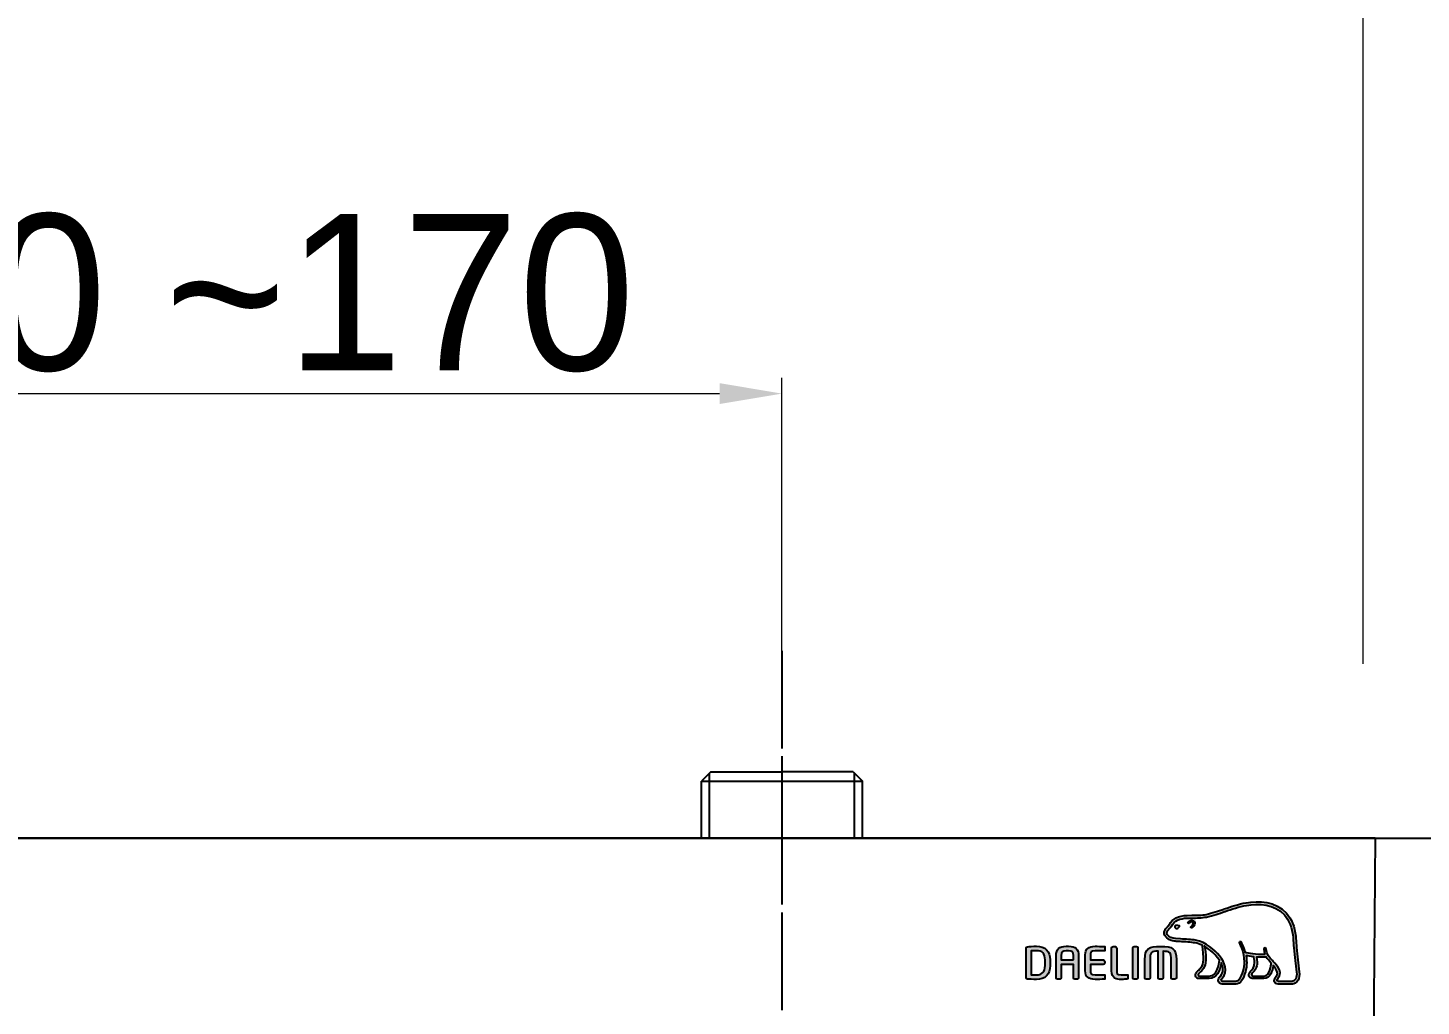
# Model space of a CAD drawing. Extents: x 300 to 2828, y 64 to 1916.
# Drawn here: x 1530.9 to 1709.3, y 1619.5 to 1744.8 of the extents above; entities that cross this region are included whole.
import ezdxf

# ---------------------------------------------------------------- set-up
doc = ezdxf.new("R2010")
doc.units = 0
doc.header["$LTSCALE"] = 10
doc.header["$MEASUREMENT"] = 0
doc.header["$PDMODE"] = 3
doc.header["$PDSIZE"] = -10
doc.linetypes.add('CENTER', pattern=[2, 1.25, -0.25, 0.25, -0.25])
doc.layers.get('0').update_dxf_attribs({"linetype": 'CONTINUOUS'})
doc.layers.get('DEFPOINTS').update_dxf_attribs({"linetype": 'CONTINUOUS'})
doc.layers.add('1', color=7, linetype='CONTINUOUS')
doc.layers.add('DEF_LAYER_ASSEM_MEMBER', color=7, linetype='CONTINUOUS')
doc.layers.add('레이어 1', color=7, linetype='CONTINUOUS', lineweight=0)
doc.styles.add('Daelim Dimension', font='')
doc.styles.get('Daelim Dimension').set_extended_font_data('나눔고딕')
doc.dimstyles.new('DEFAULT', dxfattribs={"dimscale": 2, "dimtxt": 2, "dimasz": 2, "dimexe": 0, "dimexo": 2, "dimgap": 1, "dimtad": 1, "dimdec": 1, "dimzin": 9, "dimdsep": 46, "dimtxsty": 'Daelim Dimension', "dimcen": 0.5, "dimclrd": 252, "dimclre": 252, "dimclrt": 3, "dimadec": 1, "dimazin": 0, "dimtfac": 1, "dimtdec": 1, "dimtix": 1, "dimtmove": 0, "dimatfit": 3, "dimfxl": 1, "dimtolj": 1, "dimtzin": 1, "dimlwd": 9, "dimlwe": 9, "dimarcsym": 0})

# ---------------------------------------------------------------- blocks, each defined once
blk = doc.blocks.new('*D24')
at = {"color": 5, "lineweight": 9, "ltscale": 0.5, "transparency": 16777216}
for p, q in [((1477.47, 1655.52), (1477.47, 1699.97)), ((1627.47, 1655.52), (1627.47, 1699.97)), ((1485.47, 1697.97), (1619.47, 1697.97))]:
    blk.add_line(p, q, dxfattribs=at)
at = {"color": 5, "ltscale": 0.5, "transparency": 16777216}
for points in [[(1485.47, 1699.31), (1485.47, 1696.64), (1477.47, 1697.97)], [(1619.47, 1699.31), (1619.47, 1696.64), (1627.47, 1697.97)]]:
    blk.add_solid(points, dxfattribs=at)
at = {"layer": 'DEFPOINTS', "color": 0, "ltscale": 0.5, "transparency": 16777216}
for p in [(1627.47, 1697.97), (1477.47, 1651.52), (1627.47, 1651.52)]:
    blk.add_point(p, dxfattribs=at)
at = {"color": 7, "lineweight": -3, "ltscale": 0.5, "transparency": 16777216, "insert": (1552.47, 1710.83), "char_height": 20, "attachment_point": 5, "style": 'Daelim Dimension'}
blk.add_mtext('\\A1;150 ~170', dxfattribs=at)
blk = doc.blocks.new('*D25')
at = {"color": 5, "lineweight": 9, "ltscale": 0.5, "transparency": 16777216}
for p, q in [((1399.92, 1663.35), (1399.92, 1763.06)), ((1701.92, 1663.35), (1701.92, 1763.06)), ((1407.92, 1761.06), (1693.92, 1761.06))]:
    blk.add_line(p, q, dxfattribs=at)
at = {"color": 5, "ltscale": 0.5, "transparency": 16777216}
for points in [[(1407.92, 1762.39), (1407.92, 1759.72), (1399.92, 1761.06)], [(1693.92, 1762.39), (1693.92, 1759.72), (1701.92, 1761.06)]]:
    blk.add_solid(points, dxfattribs=at)
at = {"layer": 'DEFPOINTS', "color": 0, "ltscale": 0.5, "transparency": 16777216}
for p in [(1701.92, 1761.06), (1399.92, 1659.35), (1701.92, 1659.35)]:
    blk.add_point(p, dxfattribs=at)
at = {"color": 7, "lineweight": -3, "ltscale": 0.5, "transparency": 16777216, "insert": (1550.92, 1773.96), "char_height": 20, "attachment_point": 5, "style": 'Daelim Dimension'}
blk.add_mtext('\\A1;302', dxfattribs=at)

msp = doc.modelspace()

# ---------------------------------------------------------------- hatches: boundary and pattern name
at = {"layer": '레이어 1', "lineweight": -3}
h = msp.add_hatch(color=7, dxfattribs=at)
h.dxf.hatch_style = 1
edge = h.paths.add_edge_path(flags=16)
edge.add_spline(control_points=[(1693.18, 1622.88), (1693.01, 1622.7), (1692.79, 1622.69), (1692.78, 1622.69), (1692.78, 1622.69), (1691.07, 1622.69), (1691.07, 1622.69), (1691.01, 1622.69), (1690.96, 1622.71), (1690.93, 1622.74), (1690.9, 1622.77), (1690.89, 1622.8), (1690.89, 1622.85), (1690.89, 1622.95), (1690.96, 1623.04), (1691.03, 1623.13), (1691.1, 1623.22), (1691.17, 1623.31), (1691.21, 1623.41), (1691.3, 1623.66), (1691.29, 1623.93), (1691.18, 1624.17), (1690.98, 1624.6), (1690.68, 1624.94), (1690.38, 1625.26), (1690.38, 1625.26), (1690.29, 1625.37), (1690.29, 1625.37), (1689.91, 1625.79), (1689.52, 1626.23), (1689.49, 1626.82), (1689.48, 1626.94), (1689.42, 1627.01), (1689.35, 1627.01), (1689.35, 1627.01), (1689.24, 1626.95), (1689.24, 1626.95), (1689.21, 1626.92), (1689.19, 1626.87), (1689.19, 1626.81), (1689.19, 1626.81), (1689.19, 1626.79), (1689.19, 1626.79), (1689.21, 1626.58), (1689.26, 1626.37), (1689.35, 1626.15), (1689.35, 1626.15), (1689.35, 1626.13), (1689.35, 1626.13), (1689.35, 1626.13), (1689.33, 1626.13), (1689.33, 1626.13), (1688.23, 1626.09), (1687.15, 1626.29), (1686.84, 1626.37), (1686.64, 1627.16), (1686.32, 1627.68), (1686.31, 1627.7), (1686.28, 1627.74), (1686.24, 1627.77), (1686.21, 1627.78), (1686.21, 1627.78), (1686.11, 1627.77), (1686.1, 1627.77), (1686.09, 1627.76), (1686.08, 1627.73), (1686.04, 1627.69), (1686.04, 1627.69), (1686.04, 1627.65), (1686.04, 1627.65), (1686.04, 1627.65), (1686.07, 1627.54), (1686.07, 1627.54), (1686.09, 1627.5), (1686.66, 1626.51), (1686.66, 1625.2), (1686.66, 1624.39), (1686.44, 1623.63), (1686.03, 1622.94), (1685.93, 1622.77), (1685.79, 1622.69), (1685.6, 1622.69), (1685.6, 1622.69), (1683.91, 1622.69), (1683.91, 1622.69), (1683.85, 1622.69), (1683.73, 1622.73), (1683.73, 1622.86), (1683.73, 1622.92), (1683.8, 1623.03), (1683.9, 1623.15), (1684.61, 1623.93), (1684.2, 1625.16), (1683.52, 1625.96), (1682.87, 1626.74), (1681.81, 1627.72), (1680.44, 1627.97), (1679.96, 1628.05), (1679.16, 1628.1), (1678.52, 1628.14), (1678.52, 1628.14), (1677.87, 1628.17), (1677.87, 1628.17), (1677.53, 1628.2), (1676.98, 1628.4), (1676.82, 1628.72), (1676.74, 1628.85), (1676.75, 1628.99), (1676.84, 1629.14), (1676.9, 1629.23), (1676.97, 1629.31), (1677.07, 1629.41), (1677.18, 1629.52), (1677.29, 1629.63), (1677.37, 1629.78), (1677.37, 1629.78), (1677.4, 1629.82), (1677.4, 1629.82), (1677.72, 1630.45), (1678.4, 1630.78), (1679.4, 1630.8), (1679.4, 1630.8), (1679.96, 1630.81), (1679.96, 1630.81), (1680.58, 1630.81), (1681.28, 1630.82), (1681.86, 1630.94), (1682.67, 1631.11), (1683.48, 1631.39), (1684.2, 1631.64), (1684.2, 1631.64), (1684.22, 1631.65), (1684.22, 1631.65), (1685.11, 1631.95), (1686.03, 1632.26), (1686.97, 1632.42), (1688.47, 1632.66), (1690.54, 1632.66), (1691.83, 1631.2), (1692.43, 1630.52), (1692.8, 1629.6), (1692.93, 1628.44), (1692.93, 1628.44), (1692.93, 1628.44), (1692.92, 1628.45), (1692.93, 1628.43), (1692.94, 1628.3), (1692.99, 1627.56), (1693.01, 1627.21), (1693.03, 1626.84), (1693.12, 1626.16), (1693.12, 1626.16), (1693.38, 1623.89), (1693.38, 1623.89), (1693.38, 1623.89), (1693.4, 1623.62), (1693.4, 1623.62), (1693.4, 1623.29), (1693.32, 1623.05), (1693.18, 1622.88)], knot_values=[0, 0, 0, 0, 1, 1, 1, 2, 2, 2, 3, 3, 3, 4, 4, 4, 5, 5, 5, 6, 6, 6, 7, 7, 7, 8, 8, 8, 9, 9, 9, 10, 10, 10, 11, 11, 11, 12, 12, 12, 13, 13, 13, 14, 14, 14, 15, 15, 15, 16, 16, 16, 17, 17, 17, 18, 18, 18, 19, 19, 19, 20, 20, 20, 21, 21, 21, 22, 22, 22, 23, 23, 23, 24, 24, 24, 25, 25, 25, 26, 26, 26, 27, 27, 27, 28, 28, 28, 29, 29, 29, 30, 30, 30, 31, 31, 31, 32, 32, 32, 33, 33, 33, 34, 34, 34, 35, 35, 35, 36, 36, 36, 37, 37, 37, 38, 38, 38, 39, 39, 39, 40, 40, 40, 41, 41, 41, 42, 42, 42, 43, 43, 43, 44, 44, 44, 45, 45, 45, 46, 46, 46, 47, 47, 47, 48, 48, 48, 49, 49, 49, 50, 50, 50, 51, 51, 51, 52, 52, 52, 53, 53, 53, 53], degree=3, periodic=0)
edge = h.paths.add_edge_path(flags=16)
edge.add_spline(control_points=[(1689.21, 1623.37), (1689.21, 1623.37), (1687.82, 1623.37), (1687.82, 1623.37), (1687.71, 1623.37), (1687.63, 1623.46), (1687.63, 1623.56), (1687.63, 1623.64), (1687.69, 1623.73), (1687.75, 1623.79), (1688.04, 1624.07), (1688.33, 1624.44), (1688.33, 1625.15), (1688.33, 1625.15), (1688.31, 1625.48), (1688.31, 1625.48), (1688.31, 1625.48), (1688.26, 1625.79), (1688.26, 1625.79), (1688.26, 1625.79), (1688.26, 1625.81), (1688.26, 1625.81), (1688.26, 1625.81), (1688.28, 1625.81), (1688.28, 1625.81), (1688.54, 1625.79), (1689.05, 1625.76), (1689.53, 1625.79), (1689.65, 1625.59), (1689.85, 1625.34), (1690.14, 1625), (1690.13, 1624.84), (1689.99, 1623.37), (1689.21, 1623.37)], knot_values=[0, 0, 0, 0, 1, 1, 1, 2, 2, 2, 3, 3, 3, 4, 4, 4, 5, 5, 5, 6, 6, 6, 7, 7, 7, 8, 8, 8, 9, 9, 9, 10, 10, 10, 11, 11, 11, 11], degree=3, periodic=0)
edge = h.paths.add_edge_path(flags=16)
edge.add_spline(control_points=[(1682.2, 1623.37), (1682.2, 1623.37), (1680.97, 1623.37), (1680.97, 1623.37), (1680.88, 1623.37), (1680.78, 1623.45), (1680.78, 1623.56), (1680.78, 1623.63), (1680.84, 1623.71), (1680.94, 1623.8), (1681.25, 1624.05), (1681.72, 1624.42), (1681.77, 1625.45), (1681.77, 1625.45), (1681.78, 1625.74), (1681.78, 1625.74), (1681.78, 1626.18), (1681.68, 1626.71), (1681.58, 1627.18), (1681.58, 1627.18), (1681.57, 1627.23), (1681.57, 1627.23), (1681.57, 1627.23), (1681.61, 1627.2), (1681.61, 1627.2), (1681.79, 1627.08), (1682.79, 1626.41), (1683.51, 1625.4), (1683.45, 1624.93), (1683.18, 1623.37), (1682.2, 1623.37)], knot_values=[0, 0, 0, 0, 1, 1, 1, 2, 2, 2, 3, 3, 3, 4, 4, 4, 5, 5, 5, 6, 6, 6, 7, 7, 7, 8, 8, 8, 9, 9, 9, 10, 10, 10, 10], degree=3, periodic=0)
edge = h.paths.add_edge_path()
edge.add_spline(control_points=[(1693.73, 1623.93), (1693.73, 1623.93), (1693.47, 1626.21), (1693.47, 1626.21), (1693.37, 1626.89), (1693.36, 1627.25), (1693.34, 1627.58), (1693.34, 1627.58), (1693.28, 1628.48), (1693.28, 1628.48), (1693.14, 1629.71), (1692.74, 1630.7), (1692.09, 1631.43), (1690.69, 1633), (1688.5, 1633.02), (1686.91, 1632.76), (1685.94, 1632.6), (1685, 1632.28), (1684.1, 1631.97), (1684.1, 1631.97), (1684.07, 1631.96), (1684.07, 1631.96), (1683.37, 1631.72), (1682.57, 1631.45), (1681.79, 1631.28), (1681.25, 1631.16), (1680.57, 1631.16), (1679.97, 1631.16), (1679.97, 1631.16), (1679.38, 1631.15), (1679.38, 1631.15), (1678.25, 1631.12), (1677.48, 1630.73), (1677.09, 1629.98), (1677.09, 1629.98), (1677.07, 1629.95), (1677.07, 1629.95), (1677.01, 1629.84), (1676.91, 1629.74), (1676.82, 1629.65), (1676.73, 1629.56), (1676.62, 1629.45), (1676.54, 1629.31), (1676.46, 1629.18), (1676.42, 1629.04), (1676.42, 1628.9), (1676.42, 1628.78), (1676.45, 1628.67), (1676.51, 1628.56), (1676.75, 1628.1), (1677.44, 1627.86), (1677.85, 1627.83), (1677.85, 1627.83), (1678.45, 1627.79), (1678.46, 1627.79), (1679.07, 1627.76), (1679.9, 1627.71), (1680.38, 1627.62), (1680.66, 1627.57), (1680.98, 1627.47), (1681.28, 1627.33), (1681.3, 1627.26), (1681.45, 1626.57), (1681.45, 1625.74), (1681.45, 1625.74), (1681.45, 1625.47), (1681.45, 1625.47), (1681.4, 1624.58), (1681.02, 1624.28), (1680.73, 1624.05), (1680.7, 1624.03), (1680.45, 1623.82), (1680.43, 1623.57), (1680.42, 1623.42), (1680.46, 1623.29), (1680.55, 1623.2), (1680.64, 1623.1), (1680.78, 1623.05), (1680.97, 1623.05), (1680.97, 1623.05), (1682.2, 1623.05), (1682.2, 1623.05), (1683.12, 1623.05), (1683.57, 1624.04), (1683.71, 1624.96), (1683.71, 1624.96), (1683.71, 1625.09), (1683.71, 1625.09), (1683.71, 1625.09), (1683.75, 1625.03), (1683.75, 1625.03), (1683.87, 1624.77), (1683.94, 1624.45), (1683.94, 1624.22), (1683.94, 1623.89), (1683.84, 1623.6), (1683.64, 1623.38), (1683.59, 1623.33), (1683.35, 1623.08), (1683.35, 1622.82), (1683.35, 1622.82), (1683.35, 1622.78), (1683.35, 1622.78), (1683.38, 1622.48), (1683.63, 1622.35), (1683.85, 1622.35), (1683.85, 1622.35), (1685.6, 1622.35), (1685.6, 1622.35), (1685.91, 1622.35), (1686.16, 1622.49), (1686.32, 1622.76), (1686.77, 1623.49), (1686.99, 1624.29), (1686.99, 1625.13), (1686.99, 1625.4), (1686.97, 1625.68), (1686.92, 1625.97), (1686.92, 1625.97), (1686.92, 1625.99), (1686.92, 1625.99), (1686.92, 1625.99), (1686.94, 1625.99), (1686.94, 1625.99), (1687.15, 1625.94), (1687.49, 1625.89), (1687.9, 1625.84), (1687.9, 1625.84), (1687.91, 1625.84), (1687.91, 1625.84), (1687.91, 1625.84), (1687.97, 1625.52), (1687.97, 1625.52), (1687.97, 1625.52), (1687.98, 1625.44), (1687.98, 1625.44), (1687.98, 1625.44), (1688, 1625.16), (1688, 1625.16), (1688, 1624.48), (1687.69, 1624.19), (1687.53, 1624.03), (1687.52, 1624.03), (1687.29, 1623.79), (1687.27, 1623.58), (1687.27, 1623.58), (1687.26, 1623.52), (1687.26, 1623.52), (1687.26, 1623.45), (1687.28, 1623.32), (1687.39, 1623.21), (1687.49, 1623.1), (1687.65, 1623.05), (1687.86, 1623.05), (1687.86, 1623.05), (1689.21, 1623.05), (1689.21, 1623.05), (1690.04, 1623.05), (1690.29, 1624.1), (1690.39, 1624.69), (1690.39, 1624.69), (1690.39, 1624.75), (1690.39, 1624.75), (1690.39, 1624.75), (1690.42, 1624.7), (1690.42, 1624.7), (1690.62, 1624.46), (1690.78, 1624.19), (1690.86, 1624.02), (1690.9, 1623.93), (1690.93, 1623.84), (1690.93, 1623.74), (1690.93, 1623.74), (1690.9, 1623.54), (1690.9, 1623.54), (1690.86, 1623.43), (1690.79, 1623.34), (1690.72, 1623.24), (1690.62, 1623.11), (1690.51, 1622.96), (1690.51, 1622.79), (1690.51, 1622.79), (1690.52, 1622.7), (1690.52, 1622.7), (1690.57, 1622.47), (1690.75, 1622.35), (1691.04, 1622.35), (1691.04, 1622.35), (1692.78, 1622.35), (1692.78, 1622.35), (1692.82, 1622.35), (1693.16, 1622.36), (1693.43, 1622.64), (1693.64, 1622.88), (1693.75, 1623.19), (1693.75, 1623.61), (1693.75, 1623.61), (1693.73, 1623.93), (1693.73, 1623.93)], knot_values=[0, 0, 0, 0, 1, 1, 1, 2, 2, 2, 3, 3, 3, 4, 4, 4, 5, 5, 5, 6, 6, 6, 7, 7, 7, 8, 8, 8, 9, 9, 9, 10, 10, 10, 11, 11, 11, 12, 12, 12, 13, 13, 13, 14, 14, 14, 15, 15, 15, 16, 16, 16, 17, 17, 17, 18, 18, 18, 19, 19, 19, 20, 20, 20, 21, 21, 21, 22, 22, 22, 23, 23, 23, 24, 24, 24, 25, 25, 25, 26, 26, 26, 27, 27, 27, 28, 28, 28, 29, 29, 29, 30, 30, 30, 31, 31, 31, 32, 32, 32, 33, 33, 33, 34, 34, 34, 35, 35, 35, 36, 36, 36, 37, 37, 37, 38, 38, 38, 39, 39, 39, 40, 40, 40, 41, 41, 41, 42, 42, 42, 43, 43, 43, 44, 44, 44, 45, 45, 45, 46, 46, 46, 47, 47, 47, 48, 48, 48, 49, 49, 49, 50, 50, 50, 51, 51, 51, 52, 52, 52, 53, 53, 53, 54, 54, 54, 55, 55, 55, 56, 56, 56, 57, 57, 57, 58, 58, 58, 59, 59, 59, 60, 60, 60, 61, 61, 61, 62, 62, 62, 63, 63, 63, 64, 64, 64, 65, 65, 65, 66, 66, 66, 66], degree=3, periodic=0)
edge = h.paths.add_edge_path(flags=0)
edge.add_spline(control_points=[(1677.82, 1629.82), (1677.82, 1629.82), (1678.07, 1629.94), (1678.38, 1629.81), (1678.38, 1629.81), (1678.42, 1629.8), (1678.37, 1629.73), (1678.22, 1629.52), (1678.07, 1629.48), (1678.07, 1629.48), (1678.07, 1629.48), (1677.96, 1629.44), (1677.9, 1629.51), (1677.77, 1629.66), (1677.77, 1629.74), (1677.77, 1629.74), (1677.77, 1629.74), (1677.76, 1629.8), (1677.82, 1629.82)], knot_values=[0, 0, 0, 0, 1, 1, 1, 2, 2, 2, 3, 3, 3, 4, 4, 4, 5, 5, 5, 6, 6, 6, 6], degree=3, periodic=0)
edge = h.paths.add_edge_path(flags=0)
edge.add_spline(control_points=[(1679.49, 1630.29), (1679.45, 1630.25), (1679.45, 1630.18), (1679.49, 1630.14), (1679.53, 1630.11), (1679.6, 1630.11), (1679.64, 1630.16), (1679.66, 1630.18), (1679.87, 1630.42), (1680.05, 1630.3), (1680.11, 1630.25), (1680.14, 1630.18), (1680.13, 1630.1), (1680.11, 1629.96), (1679.99, 1629.8), (1679.91, 1629.75), (1679.86, 1629.72), (1679.83, 1629.66), (1679.85, 1629.61), (1679.88, 1629.56), (1679.94, 1629.54), (1679.99, 1629.57), (1680.14, 1629.64), (1680.33, 1629.88), (1680.36, 1630.1), (1680.37, 1630.26), (1680.3, 1630.39), (1680.18, 1630.47), (1679.91, 1630.66), (1679.6, 1630.41), (1679.49, 1630.29)], knot_values=[0, 0, 0, 0, 1, 1, 1, 2, 2, 2, 3, 3, 3, 4, 4, 4, 5, 5, 5, 6, 6, 6, 7, 7, 7, 8, 8, 8, 9, 9, 9, 10, 10, 10, 10], degree=3, periodic=0)
edge = h.paths.add_edge_path(flags=0)
edge.add_spline(control_points=[(1679.46, 1630.1), (1679.46, 1630.1), (1679.46, 1630.1), (1679.46, 1630.1), (1679.46, 1630.1), (1679.46, 1630.1), (1679.46, 1630.1)], knot_values=[0, 0, 0, 0, 1, 1, 1, 2, 2, 2, 2], degree=3, periodic=0)
h = msp.add_hatch(color=7, dxfattribs=at)
h.dxf.hatch_style = 2
edge = h.paths.add_edge_path()
edge.add_spline(control_points=[(1679.49, 1630.29), (1679.45, 1630.25), (1679.45, 1630.18), (1679.49, 1630.14), (1679.53, 1630.11), (1679.6, 1630.11), (1679.64, 1630.16), (1679.66, 1630.18), (1679.87, 1630.42), (1680.05, 1630.3), (1680.11, 1630.25), (1680.14, 1630.18), (1680.13, 1630.1), (1680.11, 1629.96), (1679.99, 1629.8), (1679.91, 1629.75), (1679.86, 1629.72), (1679.83, 1629.66), (1679.85, 1629.61), (1679.88, 1629.56), (1679.94, 1629.54), (1679.99, 1629.57), (1680.14, 1629.64), (1680.33, 1629.88), (1680.36, 1630.1), (1680.37, 1630.26), (1680.3, 1630.39), (1680.18, 1630.47), (1679.91, 1630.66), (1679.6, 1630.41), (1679.49, 1630.29)], knot_values=[0, 0, 0, 0, 1, 1, 1, 2, 2, 2, 3, 3, 3, 4, 4, 4, 5, 5, 5, 6, 6, 6, 7, 7, 7, 8, 8, 8, 9, 9, 9, 10, 10, 10, 10], degree=3, periodic=0)
h = msp.add_hatch(color=7, dxfattribs=at)
h.dxf.hatch_style = 2
edge = h.paths.add_edge_path()
edge.add_spline(control_points=[(1661.16, 1624.71), (1661.16, 1623.91), (1660.8, 1623.52), (1660.05, 1623.52), (1660.05, 1623.52), (1659.54, 1623.53), (1659.4, 1623.53), (1659.4, 1623.53), (1659.4, 1626.59), (1659.4, 1626.59), (1659.67, 1626.61), (1660.05, 1626.62), (1660.05, 1626.62), (1660.82, 1626.62), (1661.16, 1626.25), (1661.16, 1625.44), (1661.16, 1625.44), (1661.16, 1624.71), (1661.16, 1624.71)], knot_values=[0, 0, 0, 0, 1, 1, 1, 2, 2, 2, 3, 3, 3, 4, 4, 4, 5, 5, 5, 6, 6, 6, 6], degree=3, periodic=0)
edge = h.paths.add_edge_path()
edge.add_spline(control_points=[(1660.05, 1627.19), (1659.63, 1627.19), (1659.1, 1627.17), (1658.92, 1627.14), (1658.81, 1627.12), (1658.74, 1627.04), (1658.74, 1626.93), (1658.74, 1626.93), (1658.74, 1623.21), (1658.74, 1623.21), (1658.74, 1623.1), (1658.81, 1623.02), (1658.92, 1623), (1659.09, 1622.97), (1659.63, 1622.95), (1660.05, 1622.95), (1661.21, 1622.95), (1661.82, 1623.56), (1661.82, 1624.71), (1661.82, 1624.71), (1661.82, 1625.44), (1661.82, 1625.44), (1661.82, 1626.58), (1661.21, 1627.19), (1660.05, 1627.19)], knot_values=[0, 0, 0, 0, 1, 1, 1, 2, 2, 2, 3, 3, 3, 4, 4, 4, 5, 5, 5, 6, 6, 6, 7, 7, 7, 8, 8, 8, 8], degree=3, periodic=0)
h = msp.add_hatch(color=7, dxfattribs=at)
h.dxf.hatch_style = 2
edge = h.paths.add_edge_path()
edge.add_spline(control_points=[(1664.81, 1625.44), (1664.81, 1625.44), (1663.25, 1625.44), (1663.25, 1625.44), (1663.25, 1625.5), (1663.25, 1626), (1663.25, 1626), (1663.25, 1626.52), (1663.4, 1626.61), (1663.87, 1626.61), (1663.87, 1626.61), (1664.19, 1626.61), (1664.19, 1626.61), (1664.66, 1626.61), (1664.81, 1626.52), (1664.81, 1626), (1664.81, 1626), (1664.81, 1625.5), (1664.81, 1625.44)], knot_values=[0, 0, 0, 0, 1, 1, 1, 2, 2, 2, 3, 3, 3, 4, 4, 4, 5, 5, 5, 6, 6, 6, 6], degree=3, periodic=0)
edge = h.paths.add_edge_path()
edge.add_spline(control_points=[(1664.19, 1627.19), (1664.19, 1627.19), (1663.87, 1627.19), (1663.87, 1627.19), (1662.98, 1627.19), (1662.59, 1626.82), (1662.59, 1626), (1662.59, 1626), (1662.59, 1623.17), (1662.59, 1623.17), (1662.59, 1623.07), (1662.67, 1622.99), (1662.76, 1622.99), (1662.76, 1622.99), (1663.07, 1622.99), (1663.07, 1622.99), (1663.18, 1622.99), (1663.25, 1623.08), (1663.25, 1623.17), (1663.25, 1623.17), (1663.25, 1624.8), (1663.25, 1624.86), (1663.25, 1624.86), (1664.81, 1624.86), (1664.81, 1624.86), (1664.81, 1624.8), (1664.81, 1623.17), (1664.81, 1623.17), (1664.81, 1623.07), (1664.89, 1622.99), (1664.99, 1622.99), (1664.99, 1622.99), (1665.29, 1622.99), (1665.29, 1622.99), (1665.4, 1622.99), (1665.47, 1623.08), (1665.47, 1623.17), (1665.47, 1623.17), (1665.47, 1626), (1665.47, 1626), (1665.47, 1626.82), (1665.08, 1627.19), (1664.19, 1627.19)], knot_values=[0, 0, 0, 0, 1, 1, 1, 2, 2, 2, 3, 3, 3, 4, 4, 4, 5, 5, 5, 6, 6, 6, 7, 7, 7, 8, 8, 8, 9, 9, 9, 10, 10, 10, 11, 11, 11, 12, 12, 12, 13, 13, 13, 14, 14, 14, 14], degree=3, periodic=0)
h = msp.add_hatch(color=7, dxfattribs=at)
h.dxf.hatch_style = 2
edge = h.paths.add_edge_path()
edge.add_spline(control_points=[(1666.31, 1626.11), (1666.31, 1626.11), (1666.31, 1624.03), (1666.31, 1624.03), (1666.31, 1623.3), (1666.73, 1622.95), (1667.58, 1622.95), (1667.96, 1622.95), (1668.48, 1622.96), (1668.68, 1622.98), (1668.68, 1622.98), (1668.78, 1622.99), (1668.78, 1622.99), (1668.78, 1622.99), (1668.81, 1622.99), (1668.81, 1622.99), (1668.81, 1622.99), (1668.81, 1623.55), (1668.81, 1623.55), (1668.81, 1623.55), (1667.59, 1623.55), (1667.59, 1623.55), (1666.98, 1623.55), (1666.98, 1623.72), (1666.98, 1624.03), (1666.98, 1624.03), (1666.98, 1624.8), (1666.98, 1624.86), (1667.04, 1624.86), (1668.62, 1624.86), (1668.62, 1624.86), (1668.72, 1624.86), (1668.81, 1624.94), (1668.81, 1625.05), (1668.81, 1625.05), (1668.81, 1625.25), (1668.81, 1625.25), (1668.81, 1625.35), (1668.72, 1625.44), (1668.62, 1625.44), (1668.62, 1625.44), (1667.04, 1625.44), (1666.98, 1625.44), (1666.98, 1625.5), (1666.98, 1626.11), (1666.98, 1626.11), (1666.98, 1626.42), (1666.98, 1626.6), (1667.59, 1626.6), (1667.59, 1626.6), (1668.81, 1626.59), (1668.81, 1626.59), (1668.81, 1626.59), (1668.81, 1627.15), (1668.81, 1627.15), (1668.81, 1627.15), (1668.68, 1627.16), (1668.68, 1627.16), (1668.44, 1627.18), (1667.89, 1627.19), (1667.58, 1627.19), (1666.73, 1627.19), (1666.31, 1626.84), (1666.31, 1626.11)], knot_values=[0, 0, 0, 0, 1, 1, 1, 2, 2, 2, 3, 3, 3, 4, 4, 4, 5, 5, 5, 6, 6, 6, 7, 7, 7, 8, 8, 8, 9, 9, 9, 10, 10, 10, 11, 11, 11, 12, 12, 12, 13, 13, 13, 14, 14, 14, 15, 15, 15, 16, 16, 16, 17, 17, 17, 18, 18, 18, 19, 19, 19, 20, 20, 20, 21, 21, 21, 21], degree=3, periodic=0)
h = msp.add_hatch(color=7, dxfattribs=at)
h.dxf.hatch_style = 2
edge = h.paths.add_edge_path()
edge.add_spline(control_points=[(1669.87, 1627.15), (1669.77, 1627.15), (1669.68, 1627.07), (1669.68, 1626.97), (1669.68, 1626.97), (1669.68, 1624.03), (1669.68, 1624.03), (1669.68, 1623.07), (1670.34, 1622.95), (1670.91, 1622.95), (1671.32, 1622.95), (1671.43, 1622.97), (1671.55, 1622.99), (1671.55, 1622.99), (1671.63, 1623), (1671.63, 1623), (1671.63, 1623), (1671.72, 1623.01), (1671.72, 1623.01), (1671.72, 1623.01), (1671.75, 1623.01), (1671.75, 1623.01), (1671.75, 1623.01), (1671.75, 1623.55), (1671.75, 1623.55), (1671.75, 1623.55), (1670.91, 1623.55), (1670.91, 1623.55), (1670.35, 1623.55), (1670.35, 1623.76), (1670.35, 1623.97), (1670.35, 1623.97), (1670.35, 1626.97), (1670.35, 1626.97), (1670.35, 1627.07), (1670.26, 1627.15), (1670.16, 1627.15), (1670.16, 1627.15), (1669.87, 1627.15), (1669.87, 1627.15)], knot_values=[0, 0, 0, 0, 1, 1, 1, 2, 2, 2, 3, 3, 3, 4, 4, 4, 5, 5, 5, 6, 6, 6, 7, 7, 7, 8, 8, 8, 9, 9, 9, 10, 10, 10, 11, 11, 11, 12, 12, 12, 13, 13, 13, 13], degree=3, periodic=0)
h = msp.add_hatch(color=7, dxfattribs=at)
h.dxf.hatch_style = 2
edge = h.paths.add_edge_path()
edge.add_spline(control_points=[(1672.57, 1627.15), (1672.46, 1627.15), (1672.39, 1627.06), (1672.39, 1626.98), (1672.39, 1626.98), (1672.39, 1623.17), (1672.39, 1623.17), (1672.39, 1623.07), (1672.47, 1622.99), (1672.57, 1622.99), (1672.57, 1622.99), (1672.88, 1622.99), (1672.88, 1622.99), (1672.99, 1622.99), (1673.06, 1623.08), (1673.06, 1623.17), (1673.06, 1623.17), (1673.06, 1626.98), (1673.06, 1626.98), (1673.06, 1627.08), (1672.98, 1627.15), (1672.88, 1627.15), (1672.88, 1627.15), (1672.57, 1627.15), (1672.57, 1627.15)], knot_values=[0, 0, 0, 0, 1, 1, 1, 2, 2, 2, 3, 3, 3, 4, 4, 4, 5, 5, 5, 6, 6, 6, 7, 7, 7, 8, 8, 8, 8], degree=3, periodic=0)
h = msp.add_hatch(color=7, dxfattribs=at)
h.dxf.hatch_style = 2
edge = h.paths.add_edge_path()
edge.add_spline(control_points=[(1673.95, 1625.51), (1673.95, 1625.51), (1673.95, 1623.17), (1673.95, 1623.17), (1673.95, 1623.07), (1674.03, 1622.99), (1674.12, 1622.99), (1674.12, 1622.99), (1674.44, 1622.99), (1674.44, 1622.99), (1674.55, 1622.99), (1674.61, 1623.08), (1674.61, 1623.17), (1674.61, 1623.17), (1674.61, 1625.45), (1674.61, 1625.45), (1674.61, 1626.46), (1674.78, 1626.56), (1675.64, 1626.56), (1675.64, 1626.5), (1675.64, 1623.17), (1675.64, 1623.17), (1675.64, 1623.07), (1675.71, 1622.99), (1675.81, 1622.99), (1675.81, 1622.99), (1676.12, 1622.99), (1676.12, 1622.99), (1676.23, 1622.99), (1676.3, 1623.08), (1676.3, 1623.17), (1676.3, 1623.17), (1676.3, 1626.49), (1676.3, 1626.55), (1676.69, 1626.55), (1676.97, 1626.52), (1677.13, 1626.37), (1677.28, 1626.21), (1677.32, 1625.91), (1677.32, 1625.45), (1677.32, 1625.45), (1677.32, 1623.17), (1677.32, 1623.17), (1677.32, 1623.07), (1677.4, 1622.99), (1677.49, 1622.99), (1677.49, 1622.99), (1677.81, 1622.99), (1677.81, 1622.99), (1677.92, 1622.99), (1677.99, 1623.08), (1677.99, 1623.17), (1677.99, 1623.17), (1677.99, 1625.51), (1677.99, 1625.51), (1677.99, 1626.93), (1677.48, 1627.17), (1675.97, 1627.17), (1674.45, 1627.17), (1673.95, 1626.93), (1673.95, 1625.51)], knot_values=[0, 0, 0, 0, 1, 1, 1, 2, 2, 2, 3, 3, 3, 4, 4, 4, 5, 5, 5, 6, 6, 6, 7, 7, 7, 8, 8, 8, 9, 9, 9, 10, 10, 10, 11, 11, 11, 12, 12, 12, 13, 13, 13, 14, 14, 14, 15, 15, 15, 16, 16, 16, 17, 17, 17, 18, 18, 18, 19, 19, 19, 20, 20, 20, 20], degree=3, periodic=0)

# ---------------------------------------------------------------- linework, layer by layer
at = {"color": 1, "linetype": 'CENTER', "lineweight": -3}
msp.add_line((1627.47, 1651.52), (1627.47, 1575.02), dxfattribs=at)
at = {"lineweight": -3}
for p, q in [((1618.37, 1649.52), (1617.17, 1648.32)), ((1618.37, 1649.52), (1627.47, 1649.52)), ((1635.64, 1649.52), (1627.47, 1649.52)), ((1636.57, 1649.52), (1635.47, 1649.52)), ((1636.57, 1649.52), (1637.77, 1648.32)), ((1617.17, 1641.02), (1617.17, 1648.32)), ((1617.17, 1648.32), (1637.77, 1648.32)), ((1637.77, 1641.02), (1637.77, 1648.32)), ((1703.47, 1641.02), (1401.47, 1641.02)), ((1703.47, 1641.02), (1703.03, 1590.84))]:
    msp.add_line(p, q, dxfattribs=at)
at = {"color": 5, "lineweight": -3}
for p, q in [((1618.17, 1641.02), (1618.17, 1649.32)), ((1636.77, 1641.02), (1636.77, 1649.32))]:
    msp.add_line(p, q, dxfattribs=at)
at = {"lineweight": -3, "ltscale": 0.5}
msp.add_line((1037.21, 1641.02), (2062.35, 1641.02), dxfattribs=at)
at = {"color": 7, "lineweight": -3}
msp.add_line((1682.14, 1623.05), (1682.14, 1623.05), dxfattribs=at)
at = {"layer": '1', "color": 1, "linetype": 'CENTER', "lineweight": -3}
msp.add_line((1627.47, 1665.04), (1627.47, 1621.97), dxfattribs=at)
at = {"layer": 'DEF_LAYER_ASSEM_MEMBER', "color": 7, "linetype": 'Continuous', "lineweight": -3}
for p, q in [((1404.29, 1641.02), (1700.65, 1641.02)), ((1701.42, 1641.02), (1700.97, 1641.02))]:
    msp.add_line(p, q, dxfattribs=at)
at = {"layer": '레이어 1', "color": 7, "lineweight": -3}
for points, knots in [([(1693.73, 1623.93), (1693.73, 1623.93), (1693.47, 1626.21), (1693.47, 1626.21), (1693.37, 1626.89), (1693.36, 1627.25), (1693.34, 1627.58), (1693.34, 1627.58), (1693.28, 1628.48), (1693.28, 1628.48), (1693.14, 1629.71), (1692.74, 1630.7), (1692.09, 1631.43), (1690.69, 1633), (1688.5, 1633.02), (1686.91, 1632.76), (1685.94, 1632.6), (1685, 1632.28), (1684.1, 1631.97), (1684.1, 1631.97), (1684.07, 1631.96), (1684.07, 1631.96), (1683.37, 1631.72), (1682.57, 1631.45), (1681.79, 1631.28), (1681.25, 1631.16), (1680.57, 1631.16), (1679.97, 1631.16), (1679.97, 1631.16), (1679.38, 1631.15), (1679.38, 1631.15), (1678.25, 1631.12), (1677.48, 1630.73), (1677.09, 1629.98), (1677.09, 1629.98), (1677.07, 1629.95), (1677.07, 1629.95), (1677.01, 1629.84), (1676.91, 1629.74), (1676.82, 1629.65), (1676.73, 1629.56), (1676.62, 1629.45), (1676.54, 1629.31), (1676.46, 1629.18), (1676.42, 1629.04), (1676.42, 1628.9), (1676.42, 1628.78), (1676.45, 1628.67), (1676.51, 1628.56), (1676.75, 1628.1), (1677.44, 1627.86), (1677.85, 1627.83), (1677.85, 1627.83), (1678.45, 1627.79), (1678.46, 1627.79), (1679.07, 1627.76), (1679.9, 1627.71), (1680.38, 1627.62), (1680.66, 1627.57), (1680.98, 1627.47), (1681.28, 1627.33), (1681.3, 1627.26), (1681.45, 1626.57), (1681.45, 1625.74), (1681.45, 1625.74), (1681.45, 1625.47), (1681.45, 1625.47), (1681.4, 1624.58), (1681.02, 1624.28), (1680.73, 1624.05), (1680.7, 1624.03), (1680.45, 1623.82), (1680.43, 1623.57), (1680.42, 1623.42), (1680.46, 1623.29), (1680.55, 1623.2), (1680.64, 1623.1), (1680.78, 1623.05), (1680.97, 1623.05), (1680.97, 1623.05), (1682.2, 1623.05), (1682.2, 1623.05), (1683.12, 1623.05), (1683.57, 1624.04), (1683.71, 1624.96), (1683.71, 1624.96), (1683.71, 1625.09), (1683.71, 1625.09), (1683.71, 1625.09), (1683.75, 1625.03), (1683.75, 1625.03), (1683.87, 1624.77), (1683.94, 1624.45), (1683.94, 1624.22), (1683.94, 1623.89), (1683.84, 1623.6), (1683.64, 1623.38), (1683.59, 1623.33), (1683.35, 1623.08), (1683.35, 1622.82), (1683.35, 1622.82), (1683.35, 1622.78), (1683.35, 1622.78), (1683.38, 1622.48), (1683.63, 1622.35), (1683.85, 1622.35), (1683.85, 1622.35), (1685.6, 1622.35), (1685.6, 1622.35), (1685.91, 1622.35), (1686.16, 1622.49), (1686.32, 1622.76), (1686.77, 1623.49), (1686.99, 1624.29), (1686.99, 1625.13), (1686.99, 1625.4), (1686.97, 1625.68), (1686.92, 1625.97), (1686.92, 1625.97), (1686.92, 1625.99), (1686.92, 1625.99), (1686.92, 1625.99), (1686.94, 1625.99), (1686.94, 1625.99), (1687.15, 1625.94), (1687.49, 1625.89), (1687.9, 1625.84), (1687.9, 1625.84), (1687.91, 1625.84), (1687.91, 1625.84), (1687.91, 1625.84), (1687.97, 1625.52), (1687.97, 1625.52), (1687.97, 1625.52), (1687.98, 1625.44), (1687.98, 1625.44), (1687.98, 1625.44), (1688, 1625.16), (1688, 1625.16), (1688, 1624.48), (1687.69, 1624.19), (1687.53, 1624.03), (1687.52, 1624.03), (1687.29, 1623.79), (1687.27, 1623.58), (1687.27, 1623.58), (1687.26, 1623.52), (1687.26, 1623.52), (1687.26, 1623.45), (1687.28, 1623.32), (1687.39, 1623.21), (1687.49, 1623.1), (1687.65, 1623.05), (1687.86, 1623.05), (1687.86, 1623.05), (1689.21, 1623.05), (1689.21, 1623.05), (1690.04, 1623.05), (1690.29, 1624.1), (1690.39, 1624.69), (1690.39, 1624.69), (1690.39, 1624.75), (1690.39, 1624.75), (1690.39, 1624.75), (1690.42, 1624.7), (1690.42, 1624.7), (1690.62, 1624.46), (1690.78, 1624.19), (1690.86, 1624.02), (1690.9, 1623.93), (1690.93, 1623.84), (1690.93, 1623.74), (1690.93, 1623.74), (1690.9, 1623.54), (1690.9, 1623.54), (1690.86, 1623.43), (1690.79, 1623.34), (1690.72, 1623.24), (1690.62, 1623.11), (1690.51, 1622.96), (1690.51, 1622.79), (1690.51, 1622.79), (1690.52, 1622.7), (1690.52, 1622.7), (1690.57, 1622.47), (1690.75, 1622.35), (1691.04, 1622.35), (1691.04, 1622.35), (1692.78, 1622.35), (1692.78, 1622.35), (1692.82, 1622.35), (1693.16, 1622.36), (1693.43, 1622.64), (1693.64, 1622.88), (1693.75, 1623.19), (1693.75, 1623.61), (1693.75, 1623.61), (1693.73, 1623.93), (1693.73, 1623.93)], [0, 0, 0, 0, 1, 1, 1, 2, 2, 2, 3, 3, 3, 4, 4, 4, 5, 5, 5, 6, 6, 6, 7, 7, 7, 8, 8, 8, 9, 9, 9, 10, 10, 10, 11, 11, 11, 12, 12, 12, 13, 13, 13, 14, 14, 14, 15, 15, 15, 16, 16, 16, 17, 17, 17, 18, 18, 18, 19, 19, 19, 20, 20, 20, 21, 21, 21, 22, 22, 22, 23, 23, 23, 24, 24, 24, 25, 25, 25, 26, 26, 26, 27, 27, 27, 28, 28, 28, 29, 29, 29, 30, 30, 30, 31, 31, 31, 32, 32, 32, 33, 33, 33, 34, 34, 34, 35, 35, 35, 36, 36, 36, 37, 37, 37, 38, 38, 38, 39, 39, 39, 40, 40, 40, 41, 41, 41, 42, 42, 42, 43, 43, 43, 44, 44, 44, 45, 45, 45, 46, 46, 46, 47, 47, 47, 48, 48, 48, 49, 49, 49, 50, 50, 50, 51, 51, 51, 52, 52, 52, 53, 53, 53, 54, 54, 54, 55, 55, 55, 56, 56, 56, 57, 57, 57, 58, 58, 58, 59, 59, 59, 60, 60, 60, 61, 61, 61, 62, 62, 62, 63, 63, 63, 64, 64, 64, 65, 65, 65, 66, 66, 66, 66]), ([(1677.82, 1629.82), (1677.82, 1629.82), (1678.07, 1629.94), (1678.38, 1629.81), (1678.38, 1629.81), (1678.42, 1629.8), (1678.37, 1629.73), (1678.22, 1629.52), (1678.07, 1629.48), (1678.07, 1629.48), (1678.07, 1629.48), (1677.96, 1629.44), (1677.9, 1629.51), (1677.77, 1629.66), (1677.77, 1629.74), (1677.77, 1629.74), (1677.77, 1629.74), (1677.76, 1629.8), (1677.82, 1629.82)], [0, 0, 0, 0, 1, 1, 1, 2, 2, 2, 3, 3, 3, 4, 4, 4, 5, 5, 5, 6, 6, 6, 6]), ([(1679.49, 1630.29), (1679.45, 1630.25), (1679.45, 1630.18), (1679.49, 1630.14), (1679.53, 1630.11), (1679.6, 1630.11), (1679.64, 1630.16), (1679.66, 1630.18), (1679.87, 1630.42), (1680.05, 1630.3), (1680.11, 1630.25), (1680.14, 1630.18), (1680.13, 1630.1), (1680.11, 1629.96), (1679.99, 1629.8), (1679.91, 1629.75), (1679.86, 1629.72), (1679.83, 1629.66), (1679.85, 1629.61), (1679.88, 1629.56), (1679.94, 1629.54), (1679.99, 1629.57), (1680.14, 1629.64), (1680.33, 1629.88), (1680.36, 1630.1), (1680.37, 1630.26), (1680.3, 1630.39), (1680.18, 1630.47), (1679.91, 1630.66), (1679.6, 1630.41), (1679.49, 1630.29)], [0, 0, 0, 0, 1, 1, 1, 2, 2, 2, 3, 3, 3, 4, 4, 4, 5, 5, 5, 6, 6, 6, 7, 7, 7, 8, 8, 8, 9, 9, 9, 10, 10, 10, 10]), ([(1679.46, 1630.1), (1679.46, 1630.1), (1679.46, 1630.1), (1679.46, 1630.1), (1679.46, 1630.1), (1679.46, 1630.1), (1679.46, 1630.1)], [0, 0, 0, 0, 1, 1, 1, 2, 2, 2, 2]), ([(1660.05, 1627.19), (1659.63, 1627.19), (1659.1, 1627.17), (1658.92, 1627.14), (1658.81, 1627.12), (1658.74, 1627.04), (1658.74, 1626.93), (1658.74, 1626.93), (1658.74, 1623.21), (1658.74, 1623.21), (1658.74, 1623.1), (1658.81, 1623.02), (1658.92, 1623), (1659.09, 1622.97), (1659.63, 1622.95), (1660.05, 1622.95), (1661.21, 1622.95), (1661.82, 1623.56), (1661.82, 1624.71), (1661.82, 1624.71), (1661.82, 1625.44), (1661.82, 1625.44), (1661.82, 1626.58), (1661.21, 1627.19), (1660.05, 1627.19)], [0, 0, 0, 0, 1, 1, 1, 2, 2, 2, 3, 3, 3, 4, 4, 4, 5, 5, 5, 6, 6, 6, 7, 7, 7, 8, 8, 8, 8]), ([(1661.16, 1624.71), (1661.16, 1623.91), (1660.8, 1623.52), (1660.05, 1623.52), (1660.05, 1623.52), (1659.54, 1623.53), (1659.4, 1623.53), (1659.4, 1623.53), (1659.4, 1626.59), (1659.4, 1626.59), (1659.67, 1626.61), (1660.05, 1626.62), (1660.05, 1626.62), (1660.82, 1626.62), (1661.16, 1626.25), (1661.16, 1625.44), (1661.16, 1625.44), (1661.16, 1624.71), (1661.16, 1624.71)], [0, 0, 0, 0, 1, 1, 1, 2, 2, 2, 3, 3, 3, 4, 4, 4, 5, 5, 5, 6, 6, 6, 6]), ([(1664.19, 1627.19), (1664.19, 1627.19), (1663.87, 1627.19), (1663.87, 1627.19), (1662.98, 1627.19), (1662.59, 1626.82), (1662.59, 1626), (1662.59, 1626), (1662.59, 1623.17), (1662.59, 1623.17), (1662.59, 1623.07), (1662.67, 1622.99), (1662.76, 1622.99), (1662.76, 1622.99), (1663.07, 1622.99), (1663.07, 1622.99), (1663.18, 1622.99), (1663.25, 1623.08), (1663.25, 1623.17), (1663.25, 1623.17), (1663.25, 1624.8), (1663.25, 1624.86), (1663.25, 1624.86), (1664.81, 1624.86), (1664.81, 1624.86), (1664.81, 1624.8), (1664.81, 1623.17), (1664.81, 1623.17), (1664.81, 1623.07), (1664.89, 1622.99), (1664.99, 1622.99), (1664.99, 1622.99), (1665.29, 1622.99), (1665.29, 1622.99), (1665.4, 1622.99), (1665.47, 1623.08), (1665.47, 1623.17), (1665.47, 1623.17), (1665.47, 1626), (1665.47, 1626), (1665.47, 1626.82), (1665.08, 1627.19), (1664.19, 1627.19)], [0, 0, 0, 0, 1, 1, 1, 2, 2, 2, 3, 3, 3, 4, 4, 4, 5, 5, 5, 6, 6, 6, 7, 7, 7, 8, 8, 8, 9, 9, 9, 10, 10, 10, 11, 11, 11, 12, 12, 12, 13, 13, 13, 14, 14, 14, 14]), ([(1664.81, 1625.44), (1664.81, 1625.44), (1663.25, 1625.44), (1663.25, 1625.44), (1663.25, 1625.5), (1663.25, 1626), (1663.25, 1626), (1663.25, 1626.52), (1663.4, 1626.61), (1663.87, 1626.61), (1663.87, 1626.61), (1664.19, 1626.61), (1664.19, 1626.61), (1664.66, 1626.61), (1664.81, 1626.52), (1664.81, 1626), (1664.81, 1626), (1664.81, 1625.5), (1664.81, 1625.44)], [0, 0, 0, 0, 1, 1, 1, 2, 2, 2, 3, 3, 3, 4, 4, 4, 5, 5, 5, 6, 6, 6, 6]), ([(1666.31, 1626.11), (1666.31, 1626.11), (1666.31, 1624.03), (1666.31, 1624.03), (1666.31, 1623.3), (1666.73, 1622.95), (1667.58, 1622.95), (1667.96, 1622.95), (1668.48, 1622.96), (1668.68, 1622.98), (1668.68, 1622.98), (1668.78, 1622.99), (1668.78, 1622.99), (1668.78, 1622.99), (1668.81, 1622.99), (1668.81, 1622.99), (1668.81, 1622.99), (1668.81, 1623.55), (1668.81, 1623.55), (1668.81, 1623.55), (1667.59, 1623.55), (1667.59, 1623.55), (1666.98, 1623.55), (1666.98, 1623.72), (1666.98, 1624.03), (1666.98, 1624.03), (1666.98, 1624.8), (1666.98, 1624.86), (1667.04, 1624.86), (1668.62, 1624.86), (1668.62, 1624.86), (1668.72, 1624.86), (1668.81, 1624.94), (1668.81, 1625.05), (1668.81, 1625.05), (1668.81, 1625.25), (1668.81, 1625.25), (1668.81, 1625.35), (1668.72, 1625.44), (1668.62, 1625.44), (1668.62, 1625.44), (1667.04, 1625.44), (1666.98, 1625.44), (1666.98, 1625.5), (1666.98, 1626.11), (1666.98, 1626.11), (1666.98, 1626.42), (1666.98, 1626.6), (1667.59, 1626.6), (1667.59, 1626.6), (1668.81, 1626.59), (1668.81, 1626.59), (1668.81, 1626.59), (1668.81, 1627.15), (1668.81, 1627.15), (1668.81, 1627.15), (1668.68, 1627.16), (1668.68, 1627.16), (1668.44, 1627.18), (1667.89, 1627.19), (1667.58, 1627.19), (1666.73, 1627.19), (1666.31, 1626.84), (1666.31, 1626.11)], [0, 0, 0, 0, 1, 1, 1, 2, 2, 2, 3, 3, 3, 4, 4, 4, 5, 5, 5, 6, 6, 6, 7, 7, 7, 8, 8, 8, 9, 9, 9, 10, 10, 10, 11, 11, 11, 12, 12, 12, 13, 13, 13, 14, 14, 14, 15, 15, 15, 16, 16, 16, 17, 17, 17, 18, 18, 18, 19, 19, 19, 20, 20, 20, 21, 21, 21, 21]), ([(1669.87, 1627.15), (1669.77, 1627.15), (1669.68, 1627.07), (1669.68, 1626.97), (1669.68, 1626.97), (1669.68, 1624.03), (1669.68, 1624.03), (1669.68, 1623.07), (1670.34, 1622.95), (1670.91, 1622.95), (1671.32, 1622.95), (1671.43, 1622.97), (1671.55, 1622.99), (1671.55, 1622.99), (1671.63, 1623), (1671.63, 1623), (1671.63, 1623), (1671.72, 1623.01), (1671.72, 1623.01), (1671.72, 1623.01), (1671.75, 1623.01), (1671.75, 1623.01), (1671.75, 1623.01), (1671.75, 1623.55), (1671.75, 1623.55), (1671.75, 1623.55), (1670.91, 1623.55), (1670.91, 1623.55), (1670.35, 1623.55), (1670.35, 1623.76), (1670.35, 1623.97), (1670.35, 1623.97), (1670.35, 1626.97), (1670.35, 1626.97), (1670.35, 1627.07), (1670.26, 1627.15), (1670.16, 1627.15), (1670.16, 1627.15), (1669.87, 1627.15), (1669.87, 1627.15)], [0, 0, 0, 0, 1, 1, 1, 2, 2, 2, 3, 3, 3, 4, 4, 4, 5, 5, 5, 6, 6, 6, 7, 7, 7, 8, 8, 8, 9, 9, 9, 10, 10, 10, 11, 11, 11, 12, 12, 12, 13, 13, 13, 13]), ([(1672.57, 1627.15), (1672.46, 1627.15), (1672.39, 1627.06), (1672.39, 1626.98), (1672.39, 1626.98), (1672.39, 1623.17), (1672.39, 1623.17), (1672.39, 1623.07), (1672.47, 1622.99), (1672.57, 1622.99), (1672.57, 1622.99), (1672.88, 1622.99), (1672.88, 1622.99), (1672.99, 1622.99), (1673.06, 1623.08), (1673.06, 1623.17), (1673.06, 1623.17), (1673.06, 1626.98), (1673.06, 1626.98), (1673.06, 1627.08), (1672.98, 1627.15), (1672.88, 1627.15), (1672.88, 1627.15), (1672.57, 1627.15), (1672.57, 1627.15)], [0, 0, 0, 0, 1, 1, 1, 2, 2, 2, 3, 3, 3, 4, 4, 4, 5, 5, 5, 6, 6, 6, 7, 7, 7, 8, 8, 8, 8]), ([(1673.95, 1625.51), (1673.95, 1625.51), (1673.95, 1623.17), (1673.95, 1623.17), (1673.95, 1623.07), (1674.03, 1622.99), (1674.12, 1622.99), (1674.12, 1622.99), (1674.44, 1622.99), (1674.44, 1622.99), (1674.55, 1622.99), (1674.61, 1623.08), (1674.61, 1623.17), (1674.61, 1623.17), (1674.61, 1625.45), (1674.61, 1625.45), (1674.61, 1626.46), (1674.78, 1626.56), (1675.64, 1626.56), (1675.64, 1626.5), (1675.64, 1623.17), (1675.64, 1623.17), (1675.64, 1623.07), (1675.71, 1622.99), (1675.81, 1622.99), (1675.81, 1622.99), (1676.12, 1622.99), (1676.12, 1622.99), (1676.23, 1622.99), (1676.3, 1623.08), (1676.3, 1623.17), (1676.3, 1623.17), (1676.3, 1626.49), (1676.3, 1626.55), (1676.69, 1626.55), (1676.97, 1626.52), (1677.13, 1626.37), (1677.28, 1626.21), (1677.32, 1625.91), (1677.32, 1625.45), (1677.32, 1625.45), (1677.32, 1623.17), (1677.32, 1623.17), (1677.32, 1623.07), (1677.4, 1622.99), (1677.49, 1622.99), (1677.49, 1622.99), (1677.81, 1622.99), (1677.81, 1622.99), (1677.92, 1622.99), (1677.99, 1623.08), (1677.99, 1623.17), (1677.99, 1623.17), (1677.99, 1625.51), (1677.99, 1625.51), (1677.99, 1626.93), (1677.48, 1627.17), (1675.97, 1627.17), (1674.45, 1627.17), (1673.95, 1626.93), (1673.95, 1625.51)], [0, 0, 0, 0, 1, 1, 1, 2, 2, 2, 3, 3, 3, 4, 4, 4, 5, 5, 5, 6, 6, 6, 7, 7, 7, 8, 8, 8, 9, 9, 9, 10, 10, 10, 11, 11, 11, 12, 12, 12, 13, 13, 13, 14, 14, 14, 15, 15, 15, 16, 16, 16, 17, 17, 17, 18, 18, 18, 19, 19, 19, 20, 20, 20, 20]), ([(1682.2, 1623.37), (1682.2, 1623.37), (1680.97, 1623.37), (1680.97, 1623.37), (1680.88, 1623.37), (1680.78, 1623.45), (1680.78, 1623.56), (1680.78, 1623.63), (1680.84, 1623.71), (1680.94, 1623.8), (1681.25, 1624.05), (1681.72, 1624.42), (1681.77, 1625.45), (1681.77, 1625.45), (1681.78, 1625.74), (1681.78, 1625.74), (1681.78, 1626.18), (1681.68, 1626.71), (1681.58, 1627.18), (1681.58, 1627.18), (1681.57, 1627.23), (1681.57, 1627.23), (1681.57, 1627.23), (1681.61, 1627.2), (1681.61, 1627.2), (1681.79, 1627.08), (1682.79, 1626.41), (1683.51, 1625.4), (1683.45, 1624.93), (1683.18, 1623.37), (1682.2, 1623.37)], [0, 0, 0, 0, 1, 1, 1, 2, 2, 2, 3, 3, 3, 4, 4, 4, 5, 5, 5, 6, 6, 6, 7, 7, 7, 8, 8, 8, 9, 9, 9, 10, 10, 10, 10]), ([(1686.07, 1627.54), (1686.09, 1627.5), (1686.66, 1626.51), (1686.66, 1625.2), (1686.66, 1624.39), (1686.44, 1623.63), (1686.03, 1622.94)], [24, 24, 24, 24, 25, 25, 25, 26, 26, 26, 26]), ([(1689.21, 1623.37), (1689.21, 1623.37), (1687.82, 1623.37), (1687.82, 1623.37), (1687.71, 1623.37), (1687.63, 1623.46), (1687.63, 1623.56), (1687.63, 1623.64), (1687.69, 1623.73), (1687.75, 1623.79), (1688.04, 1624.07), (1688.33, 1624.44), (1688.33, 1625.15), (1688.33, 1625.15), (1688.31, 1625.48), (1688.31, 1625.48), (1688.31, 1625.48), (1688.26, 1625.79), (1688.26, 1625.79), (1688.26, 1625.79), (1688.26, 1625.81), (1688.26, 1625.81), (1688.26, 1625.81), (1688.28, 1625.81), (1688.28, 1625.81), (1688.54, 1625.79), (1689.05, 1625.76), (1689.53, 1625.79), (1689.65, 1625.59), (1689.85, 1625.34), (1690.14, 1625), (1690.13, 1624.84), (1689.99, 1623.37), (1689.21, 1623.37)], [0, 0, 0, 0, 1, 1, 1, 2, 2, 2, 3, 3, 3, 4, 4, 4, 5, 5, 5, 6, 6, 6, 7, 7, 7, 8, 8, 8, 9, 9, 9, 10, 10, 10, 11, 11, 11, 11]), ([(1683.91, 1622.69), (1683.85, 1622.69), (1683.73, 1622.73), (1683.73, 1622.86), (1683.73, 1622.92), (1683.8, 1623.03), (1683.9, 1623.15)], [28, 28, 28, 28, 29, 29, 29, 30, 30, 30, 30]), ([(1690.93, 1622.74), (1690.9, 1622.77), (1690.89, 1622.8), (1690.89, 1622.85), (1690.89, 1622.95), (1690.96, 1623.04), (1691.03, 1623.13)], [3, 3, 3, 3, 4, 4, 4, 5, 5, 5, 5])]:
    msp.add_open_spline(points, degree=3, knots=knots, dxfattribs=at)
for points in [[(1681.86, 1630.94), (1682.67, 1631.11), (1683.48, 1631.39), (1684.2, 1631.64)], [(1684.2, 1631.64), (1684.2, 1631.64), (1684.22, 1631.65), (1684.22, 1631.65)], [(1684.22, 1631.65), (1685.11, 1631.95), (1686.03, 1632.26), (1686.97, 1632.42)], [(1686.97, 1632.42), (1688.47, 1632.66), (1690.54, 1632.66), (1691.83, 1631.2)], [(1691.83, 1631.2), (1692.43, 1630.52), (1692.8, 1629.6), (1692.93, 1628.44)], [(1676.84, 1629.14), (1676.9, 1629.23), (1676.97, 1629.31), (1677.07, 1629.41)], [(1677.07, 1629.41), (1677.18, 1629.52), (1677.29, 1629.63), (1677.37, 1629.78)], [(1677.37, 1629.78), (1677.37, 1629.78), (1677.4, 1629.82), (1677.4, 1629.82)], [(1677.4, 1629.82), (1677.72, 1630.45), (1678.4, 1630.78), (1679.4, 1630.8)], [(1679.4, 1630.8), (1679.4, 1630.8), (1679.96, 1630.81), (1679.96, 1630.81)], [(1679.96, 1630.81), (1680.58, 1630.81), (1681.28, 1630.82), (1681.86, 1630.94)], [(1676.82, 1628.72), (1676.74, 1628.85), (1676.75, 1628.99), (1676.84, 1629.14)], [(1677.87, 1628.17), (1677.53, 1628.2), (1676.98, 1628.4), (1676.82, 1628.72)], [(1678.52, 1628.14), (1678.52, 1628.14), (1677.87, 1628.17), (1677.87, 1628.17)], [(1680.44, 1627.97), (1679.96, 1628.05), (1679.16, 1628.1), (1678.52, 1628.14)], [(1683.52, 1625.96), (1682.87, 1626.74), (1681.81, 1627.72), (1680.44, 1627.97)], [(1686.1, 1627.77), (1686.09, 1627.76), (1686.08, 1627.73), (1686.04, 1627.69)], [(1686.04, 1627.69), (1686.04, 1627.69), (1686.04, 1627.65), (1686.04, 1627.65)], [(1686.04, 1627.65), (1686.04, 1627.65), (1686.07, 1627.54), (1686.07, 1627.54)], [(1686.21, 1627.78), (1686.21, 1627.78), (1686.11, 1627.77), (1686.1, 1627.77)], [(1686.31, 1627.7), (1686.28, 1627.74), (1686.24, 1627.77), (1686.21, 1627.78)], [(1686.84, 1626.37), (1686.64, 1627.16), (1686.32, 1627.68), (1686.31, 1627.7)], [(1692.93, 1628.44), (1692.93, 1628.44), (1692.93, 1628.44), (1692.92, 1628.45)], [(1692.92, 1628.45), (1692.93, 1628.43), (1692.94, 1628.3), (1692.99, 1627.56)], [(1692.99, 1627.56), (1693.01, 1627.21), (1693.03, 1626.84), (1693.12, 1626.16)], [(1683.9, 1623.15), (1684.61, 1623.93), (1684.2, 1625.16), (1683.52, 1625.96)], [(1689.33, 1626.13), (1688.23, 1626.09), (1687.15, 1626.29), (1686.84, 1626.37)], [(1689.24, 1626.95), (1689.21, 1626.92), (1689.19, 1626.87), (1689.19, 1626.81)], [(1689.19, 1626.81), (1689.19, 1626.81), (1689.19, 1626.79), (1689.19, 1626.79)], [(1689.19, 1626.79), (1689.21, 1626.58), (1689.26, 1626.37), (1689.35, 1626.15)], [(1689.35, 1627.01), (1689.35, 1627.01), (1689.24, 1626.95), (1689.24, 1626.95)], [(1689.35, 1626.13), (1689.35, 1626.13), (1689.33, 1626.13), (1689.33, 1626.13)], [(1689.49, 1626.82), (1689.48, 1626.94), (1689.42, 1627.01), (1689.35, 1627.01)], [(1689.35, 1626.15), (1689.35, 1626.15), (1689.35, 1626.13), (1689.35, 1626.13)], [(1690.29, 1625.37), (1689.91, 1625.79), (1689.52, 1626.23), (1689.49, 1626.82)], [(1693.12, 1626.16), (1693.12, 1626.16), (1693.38, 1623.89), (1693.38, 1623.89)], [(1690.38, 1625.26), (1690.38, 1625.26), (1690.29, 1625.37), (1690.29, 1625.37)], [(1691.18, 1624.17), (1690.98, 1624.6), (1690.68, 1624.94), (1690.38, 1625.26)], [(1691.21, 1623.41), (1691.3, 1623.66), (1691.29, 1623.93), (1691.18, 1624.17)], [(1685.6, 1622.69), (1685.6, 1622.69), (1683.91, 1622.69), (1683.91, 1622.69)], [(1686.03, 1622.94), (1685.93, 1622.77), (1685.79, 1622.69), (1685.6, 1622.69)], [(1691.07, 1622.69), (1691.01, 1622.69), (1690.96, 1622.71), (1690.93, 1622.74)], [(1691.03, 1623.13), (1691.1, 1623.22), (1691.17, 1623.31), (1691.21, 1623.41)], [(1692.78, 1622.69), (1692.78, 1622.69), (1691.07, 1622.69), (1691.07, 1622.69)], [(1693.18, 1622.88), (1693.01, 1622.7), (1692.79, 1622.69), (1692.78, 1622.69)], [(1693.4, 1623.62), (1693.4, 1623.29), (1693.32, 1623.05), (1693.18, 1622.88)], [(1693.38, 1623.89), (1693.38, 1623.89), (1693.4, 1623.62), (1693.4, 1623.62)]]:
    msp.add_open_spline(points, degree=3, dxfattribs=at)

# ---------------------------------------------------------------- dimensions: what is measured, and where the dimension line sits
at = {"color": 5, "lineweight": -3, "ltscale": 0.5}
dim = msp.add_linear_dim(base=(1701.92, 1761.06), p1=(1399.92, 1659.35), p2=(1701.92, 1659.35), dimstyle='DEFAULT', override={"dimtxt": 10, "dimasz": 4, "dimexe": 1, "dimdec": 0, "dimclrd": 5, "dimclre": 5, "dimclrt": 7}, dxfattribs=at)
dim.commit()
dim.dimension.update_dxf_attribs({"geometry": '*D25', "text_midpoint": (1550.92, 1773.96)})
dim = msp.add_linear_dim(base=(1627.47, 1697.97), p1=(1477.47, 1651.52), p2=(1627.47, 1651.52), text='<> ~170', dimstyle='DEFAULT', override={"dimtxt": 10, "dimasz": 4, "dimexe": 1, "dimdec": 0, "dimclrd": 5, "dimclre": 5, "dimclrt": 7}, dxfattribs=at)
dim.commit()
dim.dimension.update_dxf_attribs({"geometry": '*D24', "text_midpoint": (1552.47, 1710.83)})

doc.saveas('drawing.dxf')
